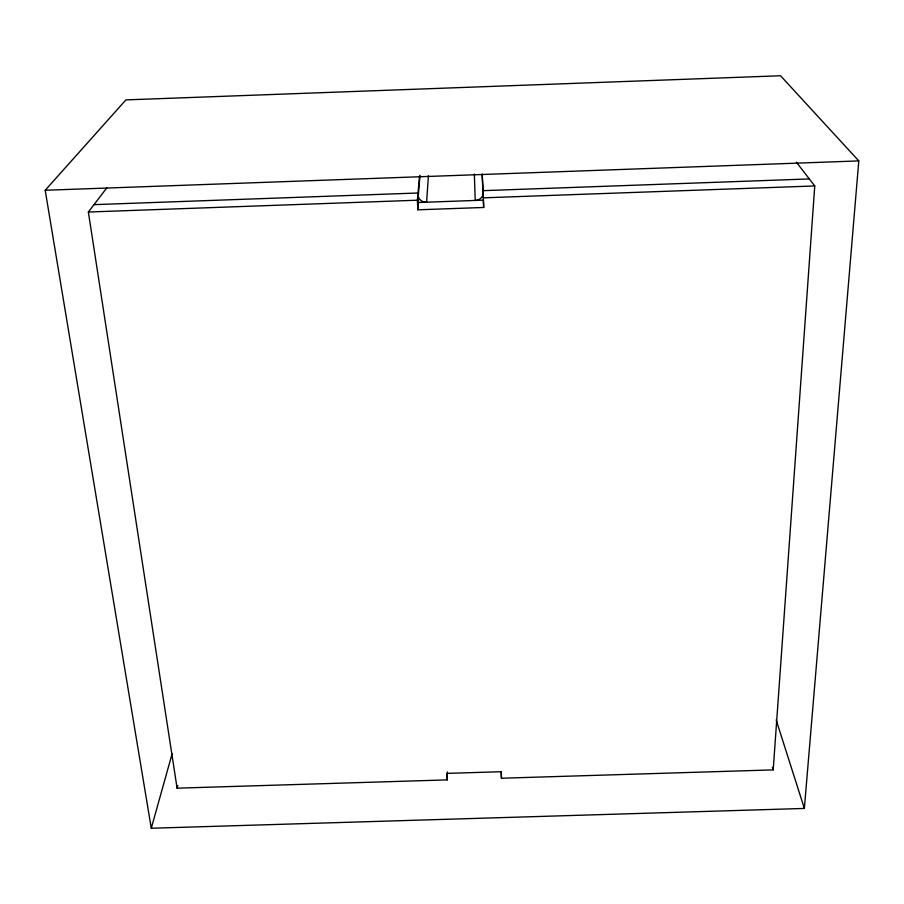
<?xml version="1.0" encoding="UTF-8"?>
<svg xmlns="http://www.w3.org/2000/svg" width="904" height="904" viewBox="0 0 904 904"><rect width="100%" height="100%" fill="white"/><g stroke="black" fill="none" stroke-linecap="round" stroke-linejoin="round"><path stroke-width="1.36" d="M106.853 187.829L88.366 212.022L177.094 788.175L447.265 779.892L447.356 771.971M428.428 175.704L426.598 202.191A8.023 7.808 11.2 0 1 418.224 196.541L420.032 175.274M501.189 771.643L501.46 778.231L773.202 769.892L814.753 185.953L796.401 162.223M804.357 808.436L858.8 160.912L780.559 75.755L125.916 99.892L45.2 190.269L151.284 828.245L804.357 808.436L776.174 719.979M809.329 178.935L483.041 190.665L483.708 207.468L417.863 209.818L418.495 202.485L418.01 193.004L93.993 204.654M417.863 209.818L417.365 200.213L419.501 176.257M177.094 788.175L177.794 785.531M151.284 828.245L172.178 753.54M45.2 190.269L858.8 160.912M88.366 212.022L417.365 200.213M814.753 185.953L483.403 197.84L482.194 173.997M418.495 202.485L483.335 200.157L483.708 207.468M772.411 767.27L773.202 769.892M482.16 174.438L483.12 194.213A8.023 7.82 -4.6 0 1 475.233 200.451L474.351 174.054M447.265 779.892L446.926 773.383L501.257 771.722L501.46 778.231"/></g></svg>
